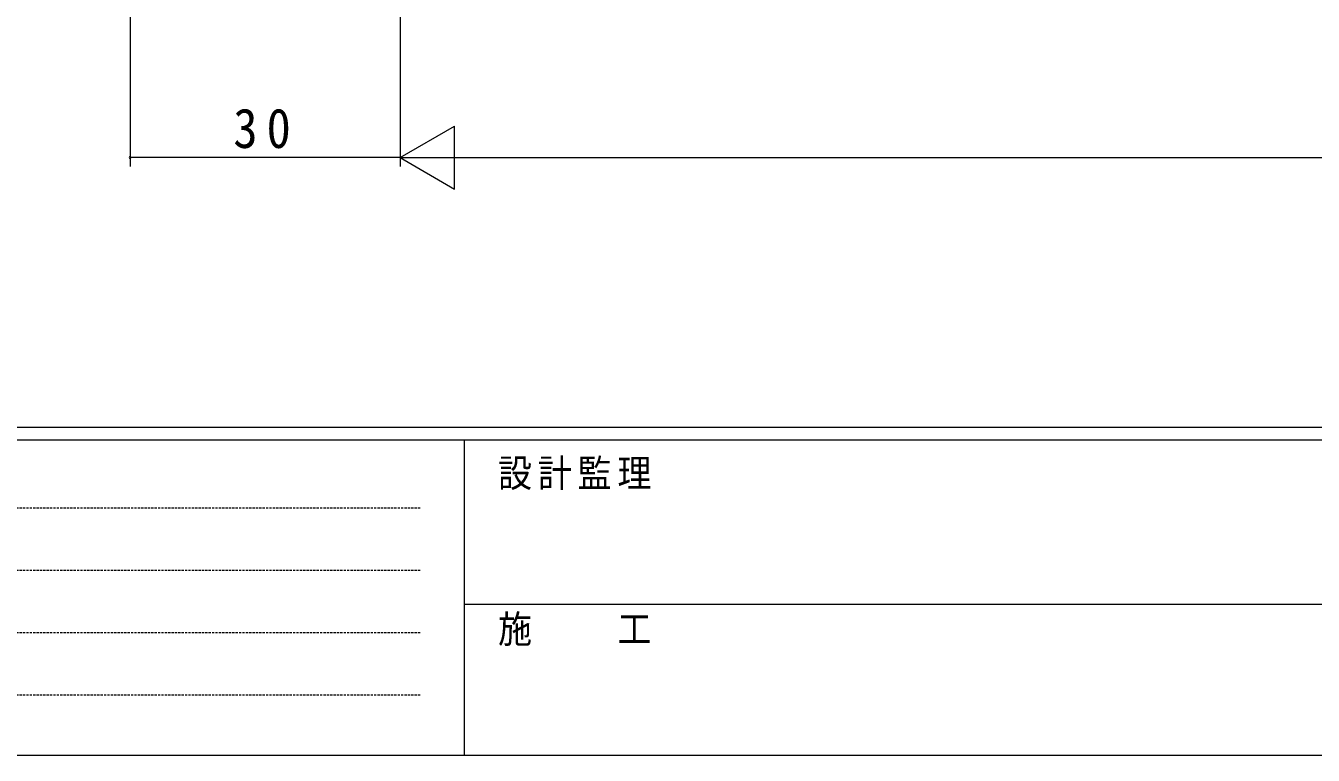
# Model space of a CAD drawing. Units: millimetres on the paper. Extents: x -397 to 397, y -282 to 282.
# Drawn here: x -185 to -42, y -282.1 to -201 of the extents above; entities that cross this region are included whole.
import ezdxf

# ---------------------------------------------------------------- set-up
doc = ezdxf.new("R2010")
doc.units = ezdxf.units.MM
doc.linetypes.add('USER1', pattern=[0.375, 0.25, -0.125])
doc.layers.add('0-1_YKK_ZWAK', color=7, linetype='Continuous', lineweight=18)
doc.layers.add('0-3_YKK_D', color=6, linetype='Continuous', lineweight=18)
doc.styles.add('ＭＳ ゴシック', font='')
doc.styles.get('ＭＳ ゴシック').set_extended_font_data('MS Gothic')

msp = doc.modelspace()

# ---------------------------------------------------------------- linework, layer by layer
at = {"layer": '0-1_YKK_ZWAK'}
for p, q in [((376.092, -245.688), (-393.908, -245.688)), ((338.292, -247.088), (-393.908, -247.088)), ((-136.308, -247.088), (-136.308, -282.088)), ((-136.308, -265.287), (-7.508, -265.287)), ((-393.908, -282.088), (338.292, -282.088))]:
    msp.add_line(p, q, dxfattribs=at)
at = {"layer": '0-1_YKK_ZWAK', "linetype": 'USER1'}
for p, q in [((-389.31, -254.6), (-141.117, -254.6)), ((-389.31, -261.529), (-141.117, -261.529)), ((-389.31, -268.457), (-141.117, -268.457)), ((-389.31, -275.386), (-141.117, -275.386))]:
    msp.add_line(p, q, dxfattribs=at)
at = {"layer": '0-3_YKK_D'}
for p, q in [((-173.42, -108.988), (-173.42, -216.688)), ((-143.42, -108.988), (-143.42, -216.688)), ((-143.42, -137.988), (-143.42, -216.688)), ((-143.42, -215.688), (-137.358, -212.188)), ((-137.358, -219.188), (-137.358, -212.188)), ((-143.42, -215.688), (-173.42, -215.688)), ((-143.42, -215.688), (-131.296, -215.688)), ((-143.42, -215.688), (-137.358, -219.188)), ((-136.42, -215.688), (329.58, -215.688))]:
    msp.add_line(p, q, dxfattribs=at)
for start, end in [(0, 180), (180, 0)]:
    msp.add_arc((-173.42, -215.688), 0.106, start, end, dxfattribs=at)

# ---------------------------------------------------------------- texts
at = {"layer": '0-1_YKK_ZWAK', "char_height": 3.079, "attachment_point": 7, "style": 'ＭＳ ゴシック'}
for s, insert in [('\\T1.17;\\W0.9;設計監理', (-132.539, -252.62)), ('\\T1.17;\\W0.9;施\u3000\u3000工', (-132.539, -269.942))]:
    msp.add_mtext(s, dxfattribs=dict(at, insert=insert))
at = {"layer": '0-3_YKK_D', "color": 7, "insert": (-161.94, -214.688), "char_height": 4.399, "attachment_point": 7, "style": 'ＭＳ ゴシック'}
msp.add_mtext('\\T1.37;\\W0.9;30', dxfattribs=at)

doc.saveas('drawing.dxf')
